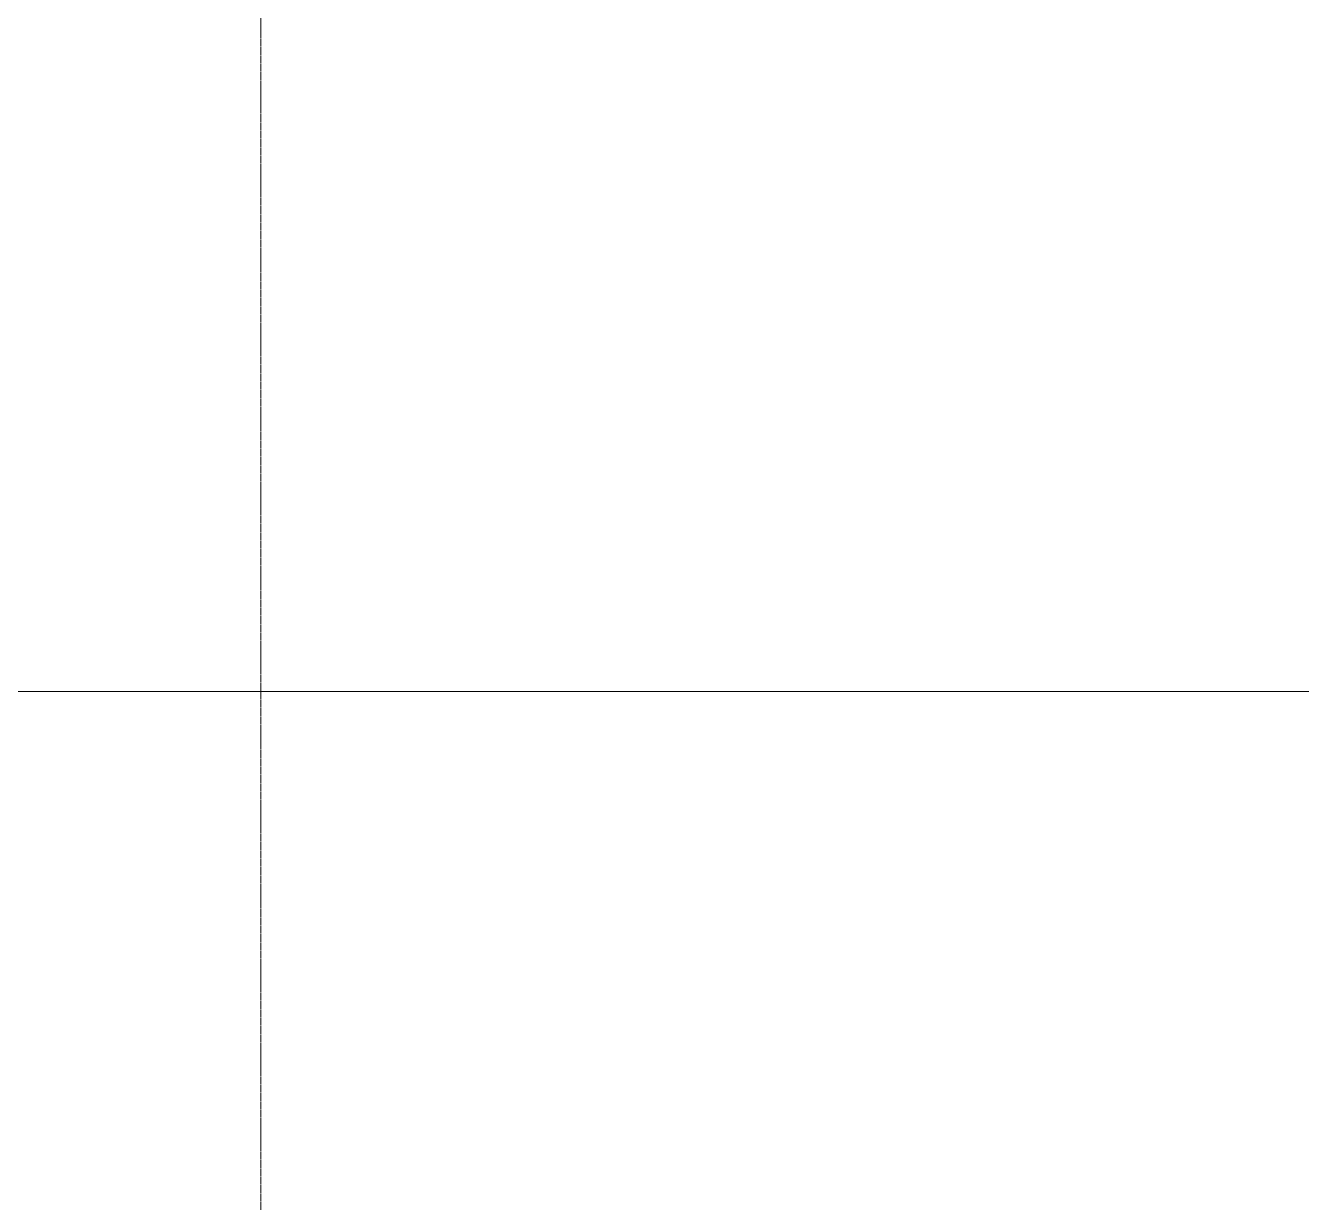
# Model space of a CAD drawing. Header units: inches. Extents: x 25369 to 33163, y -23509 to -20274.
# Drawn here: x 31308.4 to 31441.7, y -22945.5 to -22822.4 of the extents above; entities that cross this region are included whole.
import ezdxf

# ---------------------------------------------------------------- set-up
doc = ezdxf.new("R2010")
doc.units = ezdxf.units.IN
doc.header["$MEASUREMENT"] = 0
doc.linetypes.add('Grid Line 1_2_', pattern=[0.875, 0.5, -0.125, 0.125, -0.125])
for name, color, linetype, lineweight in [('A-SITE-SWLK', 140, 'Continuous', 70), ('C-TOPO', 7, 'Continuous', 13), ('S-GRID', 1, 'Continuous', 9)]:
    doc.layers.add(name, color=color, linetype=linetype, lineweight=lineweight)

msp = doc.modelspace()

# ---------------------------------------------------------------- linework, layer by layer
at = {"layer": 'A-SITE-SWLK', "color": 43, "lineweight": 9}
msp.add_line((30175.12, -22892.07), (31912.12, -22892.07), dxfattribs=at)
at = {"layer": 'C-TOPO', "color": 43, "lineweight": 9}
for p, q in [((30175.12, -22892.07), (31912.12, -22892.07)), ((31912.12, -22892.07), (30175.12, -22892.07))]:
    msp.add_line(p, q, dxfattribs=at)
at = {"layer": 'S-GRID', "linetype": 'Grid Line 1_2_'}
for p, q in [((31332.99, -23095.8), (31332.99, -20550.05)), ((31332.99, -23413.24), (31332.99, -20902.43))]:
    msp.add_line(p, q, dxfattribs=at)

doc.saveas('drawing.dxf')
